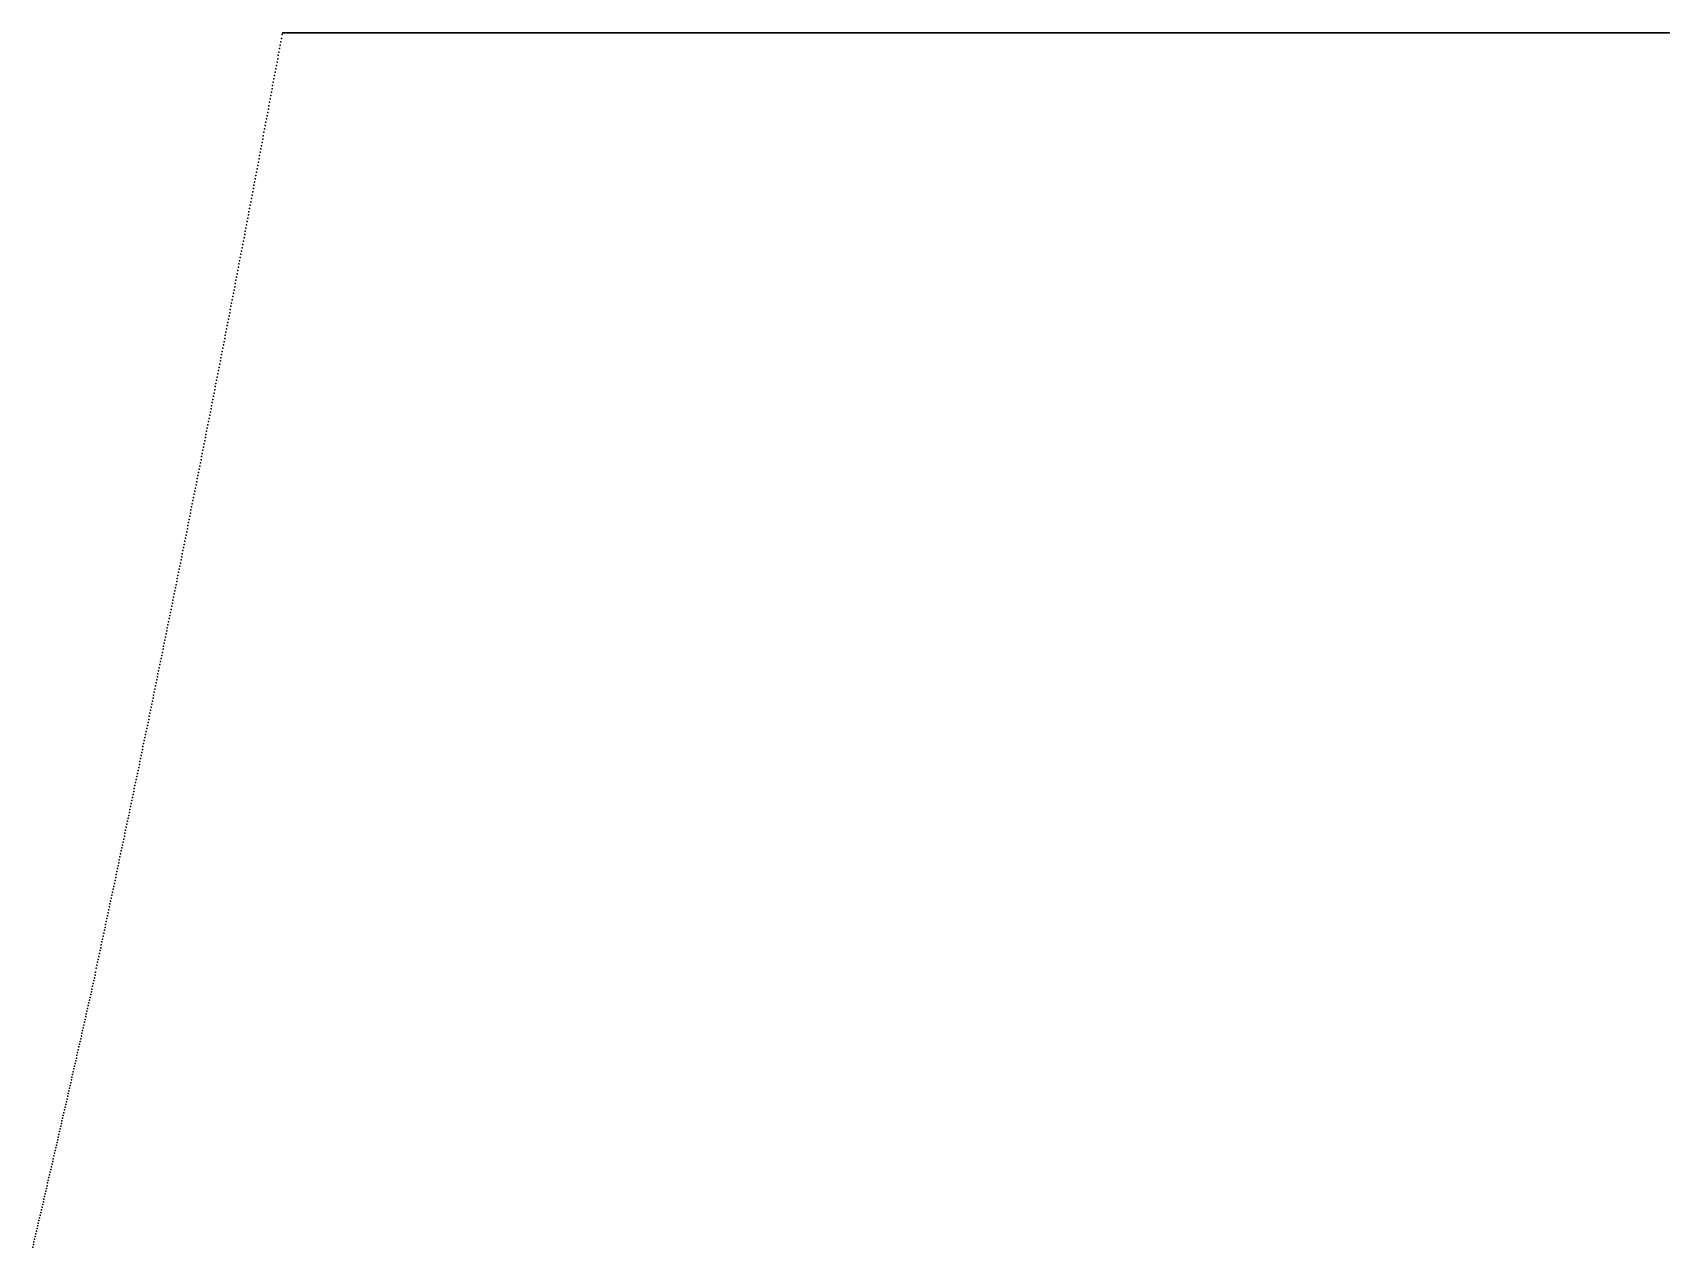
# Model space of a CAD drawing. Header units: metres. Extents: x 0 to 360, y 46 to 216.
# Drawn here: x 119.72 to 134.99, y 87.16 to 98.5 of the extents above; entities that cross this region are included whole.
import ezdxf

# ---------------------------------------------------------------- set-up
doc = ezdxf.new("R2010")
doc.units = ezdxf.units.M

msp = doc.modelspace()

# ---------------------------------------------------------------- linework, layer by layer
for p in [(122.029, 98.38), (122.035, 98.411), (122.041, 98.443), (122.047, 98.48), (122.053, 98.497), (122.058, 98.497), (122.064, 98.497), (122.07, 98.497), (122.076, 98.497), (122.082, 98.497), (122.087, 98.497), (122.093, 98.497), (122.099, 98.497), (122.105, 98.497), (122.111, 98.497), (122.117, 98.497), (122.122, 98.497), (122.128, 98.497), (122.134, 98.497), (122.14, 98.497), (122.146, 98.497), (122.151, 98.497), (122.157, 98.497), (122.163, 98.497), (122.169, 98.497), (122.175, 98.497), (122.181, 98.497), (122.186, 98.497), (122.192, 98.497), (122.198, 98.497), (122.204, 98.497), (122.21, 98.497), (122.215, 98.497), (122.221, 98.497), (122.227, 98.497), (122.233, 98.497), (122.239, 98.497), (122.245, 98.497), (122.25, 98.497), (122.256, 98.497), (122.262, 98.497), (122.268, 98.497), (122.274, 98.497), (122.279, 98.497), (122.285, 98.497), (122.291, 98.497), (122.297, 98.497), (122.303, 98.497), (122.308, 98.497), (122.314, 98.497), (122.32, 98.497), (122.326, 98.497), (122.332, 98.497), (122.338, 98.497), (122.343, 98.497), (122.349, 98.497), (122.355, 98.497), (122.361, 98.497), (122.367, 98.497), (122.372, 98.497), (122.378, 98.497), (122.384, 98.497), (122.39, 98.497), (122.396, 98.497), (122.402, 98.497), (122.407, 98.497), (122.413, 98.497), (122.419, 98.497), (122.425, 98.497), (122.431, 98.497), (122.436, 98.497), (122.442, 98.497), (122.448, 98.497), (122.454, 98.497), (122.46, 98.497), (122.466, 98.497), (122.471, 98.497), (122.477, 98.497), (122.483, 98.497), (122.489, 98.497), (122.495, 98.497), (122.5, 98.497), (122.506, 98.497), (122.512, 98.497), (122.518, 98.497), (122.524, 98.497), (122.53, 98.497), (122.535, 98.497), (122.541, 98.497), (122.547, 98.497), (122.553, 98.497), (122.559, 98.497), (122.564, 98.497), (122.57, 98.497), (122.576, 98.497), (122.582, 98.497), (122.588, 98.497), (122.594, 98.497), (122.599, 98.497), (122.605, 98.497), (122.611, 98.497), (122.617, 98.497), (122.623, 98.497), (122.628, 98.497), (122.634, 98.497), (122.64, 98.497), (122.646, 98.497), (122.652, 98.497), (122.658, 98.497), (122.663, 98.497), (122.669, 98.497), (122.675, 98.497), (122.681, 98.497), (122.687, 98.497), (122.692, 98.497), (122.698, 98.497), (122.704, 98.497), (122.71, 98.497), (122.716, 98.497), (122.721, 98.497), (122.727, 98.497), (122.733, 98.497), (122.739, 98.497), (122.745, 98.497), (122.751, 98.497), (122.756, 98.497), (122.762, 98.497), (122.768, 98.497), (122.774, 98.497), (122.78, 98.497), (122.785, 98.497), (122.791, 98.497), (122.797, 98.497), (122.803, 98.497), (122.809, 98.497), (122.815, 98.497), (122.82, 98.497), (122.826, 98.497), (122.832, 98.497), (122.838, 98.497), (122.844, 98.497), (122.849, 98.497), (122.855, 98.497), (122.861, 98.497), (122.867, 98.497), (122.873, 98.497), (122.879, 98.497), (122.884, 98.497), (122.89, 98.497), (122.896, 98.497), (122.902, 98.497), (122.908, 98.497), (122.913, 98.497), (122.919, 98.497), (122.925, 98.497), (122.931, 98.497), (122.937, 98.497), (122.943, 98.497), (122.948, 98.497), (122.954, 98.497), (122.96, 98.497), (122.966, 98.497), (122.972, 98.497), (122.977, 98.497), (122.983, 98.497), (122.989, 98.497), (122.995, 98.497), (123.001, 98.497), (123.007, 98.497), (123.012, 98.497), (123.018, 98.497), (123.024, 98.497), (123.03, 98.497), (123.036, 98.497), (123.041, 98.497), (123.047, 98.497), (123.053, 98.497), (123.059, 98.497), (123.065, 98.497), (123.07, 98.497), (123.076, 98.497), (123.082, 98.497), (123.088, 98.497), (123.094, 98.497), (123.1, 98.497), (123.105, 98.497), (123.111, 98.497), (123.117, 98.497), (123.123, 98.497), (123.129, 98.497), (123.134, 98.497), (123.14, 98.497), (123.146, 98.497), (123.152, 98.497), (123.158, 98.497), (123.164, 98.497), (123.169, 98.497), (123.175, 98.497), (123.181, 98.497), (123.187, 98.497), (123.193, 98.497), (123.198, 98.497), (123.204, 98.497), (123.21, 98.497), (123.216, 98.497), (123.222, 98.497), (123.228, 98.497), (123.233, 98.497), (123.239, 98.497), (123.245, 98.497), (123.251, 98.497), (123.257, 98.497), (123.262, 98.497), (123.268, 98.497), (123.274, 98.497), (123.28, 98.497), (123.286, 98.497), (123.292, 98.497), (123.297, 98.497), (123.303, 98.497), (123.309, 98.497), (123.315, 98.497), (123.321, 98.497), (123.326, 98.497), (123.332, 98.497), (123.338, 98.497), (123.344, 98.497), (123.35, 98.497), (123.356, 98.497), (123.361, 98.497), (123.367, 98.497), (123.373, 98.497), (123.379, 98.497), (123.385, 98.497), (123.39, 98.497), (123.396, 98.497), (123.402, 98.497), (123.408, 98.497), (123.414, 98.497), (123.419, 98.497), (123.425, 98.497), (123.431, 98.497), (123.437, 98.497), (123.443, 98.497), (123.449, 98.497), (123.454, 98.497), (123.46, 98.497), (123.466, 98.497), (123.472, 98.497), (123.478, 98.497), (123.483, 98.497), (123.489, 98.497), (123.495, 98.497), (123.501, 98.497), (123.507, 98.497), (123.513, 98.497), (123.518, 98.497), (123.524, 98.497), (123.53, 98.497), (123.536, 98.497), (123.542, 98.497), (123.547, 98.497), (123.553, 98.497), (123.559, 98.497), (123.565, 98.497), (123.571, 98.497), (123.577, 98.497), (123.582, 98.497), (123.588, 98.497), (123.594, 98.497), (123.6, 98.497), (123.606, 98.497), (123.611, 98.497), (123.617, 98.497), (123.623, 98.497), (123.629, 98.497), (123.635, 98.497), (123.641, 98.497), (123.646, 98.497), (123.652, 98.497), (123.658, 98.497), (123.664, 98.497), (123.67, 98.497), (123.675, 98.497), (123.681, 98.497), (123.687, 98.497), (123.693, 98.497), (123.699, 98.497), (123.705, 98.497), (123.71, 98.497), (123.716, 98.497), (123.722, 98.497), (123.728, 98.497), (123.734, 98.497), (123.739, 98.497), (123.745, 98.497), (123.751, 98.497), (123.757, 98.497), (123.763, 98.497), (123.769, 98.497), (123.774, 98.497), (123.78, 98.497), (123.786, 98.497), (123.792, 98.497), (123.798, 98.497), (123.803, 98.497), (123.809, 98.497), (123.815, 98.497), (123.821, 98.497), (123.827, 98.497), (123.832, 98.497), (123.838, 98.497), (123.844, 98.497), (123.85, 98.497), (123.856, 98.497), (123.862, 98.497), (123.867, 98.497), (123.873, 98.497), (123.879, 98.497), (123.885, 98.497), (123.891, 98.497), (123.896, 98.497), (123.902, 98.497), (123.908, 98.497), (123.914, 98.497), (123.92, 98.497), (123.926, 98.497), (123.931, 98.497), (123.937, 98.497), (123.943, 98.497), (123.949, 98.497), (123.955, 98.497), (123.96, 98.497), (123.966, 98.497), (123.972, 98.497), (123.978, 98.497), (123.984, 98.497), (123.99, 98.497), (123.995, 98.497), (124.001, 98.497), (124.007, 98.497), (124.013, 98.497), (124.019, 98.497), (124.024, 98.497), (124.03, 98.497), (124.036, 98.497), (124.042, 98.497), (124.048, 98.497), (124.054, 98.497), (124.059, 98.497), (124.065, 98.497), (124.071, 98.497), (124.077, 98.497), (124.083, 98.497), (124.088, 98.497), (124.094, 98.497), (124.1, 98.497), (124.106, 98.497), (124.112, 98.497), (124.118, 98.497), (124.123, 98.497), (124.129, 98.497), (124.135, 98.497), (124.141, 98.497), (124.147, 98.497), (124.152, 98.497), (124.158, 98.497), (124.164, 98.497), (124.17, 98.497), (124.176, 98.497), (124.181, 98.497), (124.187, 98.497), (124.193, 98.497), (124.199, 98.497), (124.205, 98.497), (124.211, 98.497), (124.216, 98.497), (124.222, 98.497), (124.228, 98.497), (124.234, 98.497), (124.24, 98.497), (124.245, 98.497), (124.251, 98.497), (124.257, 98.497), (124.263, 98.497), (124.269, 98.497), (124.275, 98.497), (124.28, 98.497), (124.286, 98.497), (124.292, 98.497), (124.298, 98.497), (124.304, 98.497), (124.309, 98.497), (124.315, 98.497), (124.321, 98.497), (124.327, 98.497), (124.333, 98.497), (124.339, 98.497), (124.344, 98.497), (124.35, 98.497), (124.356, 98.497), (124.362, 98.497), (124.368, 98.497), (124.373, 98.497), (124.379, 98.497), (124.385, 98.497), (124.391, 98.497), (124.397, 98.497), (124.403, 98.497), (124.408, 98.497), (124.414, 98.497), (124.42, 98.497), (124.426, 98.497), (124.432, 98.497), (124.437, 98.497), (124.443, 98.497), (124.449, 98.497), (124.455, 98.497), (124.461, 98.497), (124.467, 98.497), (124.472, 98.497), (124.478, 98.497), (124.484, 98.497), (124.49, 98.497), (124.496, 98.497), (124.501, 98.497), (124.507, 98.497), (124.513, 98.497), (124.519, 98.497), (124.525, 98.497), (124.531, 98.497), (124.536, 98.497), (124.542, 98.497), (124.548, 98.497), (124.554, 98.497), (124.56, 98.497), (124.565, 98.497), (124.571, 98.497), (124.577, 98.497), (124.583, 98.497), (124.589, 98.497), (124.594, 98.497), (124.6, 98.497), (124.606, 98.497), (124.612, 98.497), (124.618, 98.497), (124.624, 98.497), (124.629, 98.497), (124.635, 98.497), (124.641, 98.497), (124.647, 98.497), (124.653, 98.497), (124.658, 98.497), (124.664, 98.497), (124.67, 98.497), (124.676, 98.497), (124.682, 98.497), (124.688, 98.497), (124.693, 98.497), (124.699, 98.497), (124.705, 98.497), (124.711, 98.497), (124.717, 98.497), (124.722, 98.497), (124.728, 98.497), (124.734, 98.497), (124.74, 98.497), (124.746, 98.497), (124.752, 98.497), (124.757, 98.497), (124.763, 98.497), (124.769, 98.497), (124.775, 98.497), (124.781, 98.497), (124.786, 98.497), (124.792, 98.497), (124.798, 98.497), (124.804, 98.497), (124.81, 98.497), (124.816, 98.497), (124.821, 98.497), (124.827, 98.497), (124.833, 98.497), (124.839, 98.497), (124.845, 98.497), (124.85, 98.497), (124.856, 98.497), (124.862, 98.497), (124.868, 98.497), (124.874, 98.497), (124.88, 98.497), (124.885, 98.497), (124.891, 98.497), (124.897, 98.497), (124.903, 98.497), (124.909, 98.497), (124.914, 98.497), (124.92, 98.497), (124.926, 98.497), (124.932, 98.497), (124.938, 98.497), (124.943, 98.497), (124.949, 98.497), (124.955, 98.497), (124.961, 98.497), (124.967, 98.497), (124.973, 98.497), (124.978, 98.497), (124.984, 98.497), (124.99, 98.497), (124.996, 98.497), (125.002, 98.497), (125.007, 98.497), (125.013, 98.497), (125.019, 98.497), (125.025, 98.497), (125.031, 98.497), (125.037, 98.497), (125.042, 98.497), (125.048, 98.497), (125.054, 98.497), (125.06, 98.497), (125.066, 98.497), (125.071, 98.497), (125.077, 98.497), (125.083, 98.497), (125.089, 98.497), (125.095, 98.497), (125.101, 98.497), (125.106, 98.497), (125.112, 98.497), (125.118, 98.497), (125.124, 98.497), (125.13, 98.497), (125.135, 98.497), (125.141, 98.497), (125.147, 98.497), (125.153, 98.497), (125.159, 98.497), (125.165, 98.497), (125.17, 98.497), (125.176, 98.497), (125.182, 98.497), (125.188, 98.497), (125.194, 98.497), (125.199, 98.497), (125.205, 98.497), (125.211, 98.497), (125.217, 98.497), (125.223, 98.497), (125.229, 98.497), (125.234, 98.497), (125.24, 98.497), (125.246, 98.497), (125.252, 98.497), (125.258, 98.497), (125.263, 98.497), (125.269, 98.497), (125.275, 98.497), (125.281, 98.497), (125.287, 98.497), (125.293, 98.497), (125.298, 98.497), (125.304, 98.497), (125.31, 98.497), (125.316, 98.497), (125.322, 98.497), (125.327, 98.497), (125.333, 98.497), (125.339, 98.497), (125.345, 98.497), (125.351, 98.497), (125.356, 98.497), (125.362, 98.497), (125.368, 98.497), (125.374, 98.497), (125.38, 98.497), (125.386, 98.497), (125.391, 98.497), (125.397, 98.497), (125.403, 98.497), (125.409, 98.497), (125.415, 98.497), (125.42, 98.497), (125.426, 98.497), (125.432, 98.497), (125.438, 98.497), (125.444, 98.497), (125.45, 98.497), (125.455, 98.497), (125.461, 98.497), (125.467, 98.497), (125.473, 98.497), (125.479, 98.497), (125.484, 98.497), (125.49, 98.497), (125.496, 98.497), (125.502, 98.497), (125.508, 98.497), (125.514, 98.497), (125.519, 98.497), (125.525, 98.497), (125.531, 98.497), (125.537, 98.497), (125.543, 98.497), (125.548, 98.497), (125.554, 98.497), (125.56, 98.497), (125.566, 98.497), (125.572, 98.497), (125.578, 98.497), (125.583, 98.497), (125.589, 98.497), (125.595, 98.497), (125.601, 98.497), (125.607, 98.497), (125.612, 98.497), (125.618, 98.497), (125.624, 98.497), (125.63, 98.497), (125.636, 98.497), (125.642, 98.497), (125.647, 98.497), (125.653, 98.497), (125.659, 98.497), (125.665, 98.497), (125.671, 98.497), (125.676, 98.497), (125.682, 98.497), (125.688, 98.497), (125.694, 98.497), (125.7, 98.497), (125.705, 98.497), (125.711, 98.497), (125.717, 98.497), (125.723, 98.497), (125.729, 98.497), (125.735, 98.497), (125.74, 98.497), (125.746, 98.497), (125.752, 98.497), (125.758, 98.497), (125.764, 98.497), (125.769, 98.497), (125.775, 98.497), (125.781, 98.497), (125.787, 98.497), (125.793, 98.497), (125.799, 98.497), (125.804, 98.497), (125.81, 98.497), (125.816, 98.497), (125.822, 98.497), (125.828, 98.497), (125.833, 98.497), (125.839, 98.497), (125.845, 98.497), (125.851, 98.497), (125.857, 98.497), (125.863, 98.497), (125.868, 98.497), (125.874, 98.497), (125.88, 98.497), (125.886, 98.497), (125.892, 98.497), (125.897, 98.497), (125.903, 98.497), (125.909, 98.497), (125.915, 98.497), (125.921, 98.497), (125.927, 98.497), (125.932, 98.497), (125.938, 98.497), (125.944, 98.497), (125.95, 98.497), (125.956, 98.497), (125.961, 98.497), (125.967, 98.497), (125.973, 98.497), (125.979, 98.497), (125.985, 98.497), (125.991, 98.497), (125.996, 98.497), (126.002, 98.497), (126.008, 98.497), (126.014, 98.497), (126.02, 98.497), (126.025, 98.497), (126.031, 98.497), (126.037, 98.497), (126.043, 98.497), (126.049, 98.497), (126.054, 98.497), (126.06, 98.497), (126.066, 98.497), (126.072, 98.497), (126.078, 98.497), (126.084, 98.497), (126.089, 98.497), (126.095, 98.497), (126.101, 98.497), (126.107, 98.497), (126.113, 98.497), (126.118, 98.497), (126.124, 98.497), (126.13, 98.497), (126.136, 98.497), (126.142, 98.497), (126.148, 98.497), (126.153, 98.497), (126.159, 98.497), (126.165, 98.497), (126.171, 98.497), (126.177, 98.497), (126.182, 98.497), (126.188, 98.497), (126.194, 98.497), (126.2, 98.497), (126.206, 98.497), (126.212, 98.497), (126.217, 98.497), (126.223, 98.497), (126.229, 98.497), (126.235, 98.497), (126.241, 98.497), (126.246, 98.497), (126.252, 98.497), (126.258, 98.497), (126.264, 98.497), (126.27, 98.497), (126.276, 98.497), (126.281, 98.497), (126.287, 98.497), (126.293, 98.497), (126.299, 98.497), (126.305, 98.497), (126.31, 98.497), (126.316, 98.497), (126.322, 98.497), (126.328, 98.497), (126.334, 98.497), (126.34, 98.497), (126.345, 98.497), (126.351, 98.497), (126.357, 98.497), (126.363, 98.497), (126.369, 98.497), (126.374, 98.497), (126.38, 98.497), (126.386, 98.497), (126.392, 98.497), (126.398, 98.497), (126.404, 98.497), (126.409, 98.497), (126.415, 98.497), (126.421, 98.497), (126.427, 98.497), (126.433, 98.497), (126.438, 98.497), (126.444, 98.497), (126.45, 98.497), (126.456, 98.497), (126.462, 98.497), (126.467, 98.497), (126.473, 98.497), (126.479, 98.497), (126.485, 98.497), (126.491, 98.497), (126.497, 98.497), (126.502, 98.497), (126.508, 98.497), (126.514, 98.497), (126.52, 98.497), (126.526, 98.497), (126.531, 98.497), (126.537, 98.497), (126.543, 98.497), (126.549, 98.497), (126.555, 98.497), (126.561, 98.497), (126.566, 98.497), (126.572, 98.497), (126.578, 98.497), (126.584, 98.497), (126.59, 98.497), (126.595, 98.497), (126.601, 98.497), (126.607, 98.497), (126.613, 98.497), (126.619, 98.497), (126.625, 98.497), (126.63, 98.497), (126.636, 98.497), (126.642, 98.497), (126.648, 98.497), (126.654, 98.497), (126.659, 98.497), (126.665, 98.497), (126.671, 98.497), (126.677, 98.497), (126.683, 98.497), (126.689, 98.497), (126.694, 98.497), (126.7, 98.497), (126.706, 98.497), (126.712, 98.497), (126.718, 98.497), (126.723, 98.497), (126.729, 98.497), (126.735, 98.497), (126.741, 98.497), (126.747, 98.497), (126.753, 98.497), (126.758, 98.497), (126.764, 98.497), (126.77, 98.497), (126.776, 98.497), (126.782, 98.497), (126.787, 98.497), (126.793, 98.497), (126.799, 98.497), (126.805, 98.497), (126.811, 98.497), (126.816, 98.497), (126.822, 98.497), (126.828, 98.497), (126.834, 98.497), (126.84, 98.497), (126.846, 98.497), (126.851, 98.497), (126.857, 98.497), (126.863, 98.497), (126.869, 98.497), (126.875, 98.497), (126.88, 98.497), (126.886, 98.497), (126.892, 98.497), (126.898, 98.497), (126.904, 98.497), (126.91, 98.497), (126.915, 98.497), (126.921, 98.497), (126.927, 98.497), (126.933, 98.497), (126.939, 98.497), (126.944, 98.497), (126.95, 98.497), (126.956, 98.497), (126.962, 98.497), (126.968, 98.497), (126.974, 98.497), (126.979, 98.497), (126.985, 98.497), (126.991, 98.497), (126.997, 98.497), (127.003, 98.497), (127.008, 98.497), (127.014, 98.497), (127.02, 98.497), (127.026, 98.497), (127.032, 98.497), (127.038, 98.497), (127.043, 98.497), (127.049, 98.497), (127.055, 98.497), (127.061, 98.497), (127.067, 98.497), (127.072, 98.497), (127.078, 98.497), (127.084, 98.497), (127.09, 98.497), (127.096, 98.497), (127.102, 98.497), (127.107, 98.497), (127.113, 98.497), (127.119, 98.497), (127.125, 98.497), (127.131, 98.497), (127.136, 98.497), (127.142, 98.497), (127.148, 98.497), (127.154, 98.497), (127.16, 98.497), (127.166, 98.497), (127.171, 98.497), (127.177, 98.497), (127.183, 98.497), (127.189, 98.497), (127.195, 98.497), (127.2, 98.497), (127.206, 98.497), (127.212, 98.497), (127.218, 98.497), (127.224, 98.497), (127.229, 98.497), (127.235, 98.497), (127.241, 98.497), (127.247, 98.497), (127.253, 98.497), (127.259, 98.497), (127.264, 98.497), (127.27, 98.497), (127.276, 98.497), (127.282, 98.497), (127.288, 98.497), (127.293, 98.497), (127.299, 98.497), (127.305, 98.497), (127.311, 98.497), (127.317, 98.497), (127.323, 98.497), (127.328, 98.497), (127.334, 98.497), (127.34, 98.497), (127.346, 98.497), (127.352, 98.497), (127.357, 98.497), (127.363, 98.497), (127.369, 98.497), (127.375, 98.497), (127.381, 98.497), (127.387, 98.497), (127.392, 98.497), (127.398, 98.497), (127.404, 98.497), (127.41, 98.497), (127.416, 98.497), (127.421, 98.497), (127.427, 98.497), (127.433, 98.497), (127.439, 98.497), (127.445, 98.497), (127.451, 98.497), (127.456, 98.497), (127.462, 98.497), (127.468, 98.497), (127.474, 98.497), (127.48, 98.497), (127.485, 98.497), (127.491, 98.497), (127.497, 98.497), (127.503, 98.497), (127.509, 98.497), (127.515, 98.497), (127.52, 98.497), (127.526, 98.497), (127.532, 98.497), (127.538, 98.497), (127.544, 98.497), (127.549, 98.497), (127.555, 98.497), (127.561, 98.497), (127.567, 98.497), (127.573, 98.497), (127.578, 98.497), (127.584, 98.497), (127.59, 98.497), (127.596, 98.497), (127.602, 98.497), (127.608, 98.497), (127.613, 98.497), (127.619, 98.497), (127.625, 98.497), (127.631, 98.497), (127.637, 98.497), (127.642, 98.497), (127.648, 98.497), (127.654, 98.497), (127.66, 98.497), (127.666, 98.497), (127.672, 98.497), (127.677, 98.497), (127.683, 98.497), (127.689, 98.497), (127.695, 98.497), (127.701, 98.497), (127.706, 98.497), (127.712, 98.497), (127.718, 98.497), (127.724, 98.497), (127.73, 98.497), (127.736, 98.497), (127.741, 98.497), (127.747, 98.497), (127.753, 98.497), (127.759, 98.497), (127.765, 98.497), (127.77, 98.497), (127.776, 98.497), (127.782, 98.497), (127.788, 98.497), (127.794, 98.497), (127.8, 98.497), (127.805, 98.497), (127.811, 98.497), (127.817, 98.497), (127.823, 98.497), (127.829, 98.497), (127.834, 98.497), (127.84, 98.497), (127.846, 98.497), (127.852, 98.497), (127.858, 98.497), (127.864, 98.497), (127.869, 98.497), (127.875, 98.497), (127.881, 98.497), (127.887, 98.497), (127.893, 98.497), (127.898, 98.497), (127.904, 98.497), (127.91, 98.497), (127.916, 98.497), (127.922, 98.497), (127.927, 98.497), (127.933, 98.497), (127.939, 98.497), (127.945, 98.497), (127.951, 98.497), (127.957, 98.497), (127.962, 98.497), (127.968, 98.497), (127.974, 98.497), (127.98, 98.497), (127.986, 98.497), (127.991, 98.497), (127.997, 98.497), (128.003, 98.497), (128.009, 98.497), (128.015, 98.497), (128.021, 98.497), (128.026, 98.497), (128.032, 98.497), (128.038, 98.497), (128.044, 98.497), (128.05, 98.497), (128.055, 98.497), (128.061, 98.497), (128.067, 98.497), (128.073, 98.497), (128.079, 98.497), (128.085, 98.497), (128.09, 98.497), (128.096, 98.497), (128.102, 98.497), (128.108, 98.497), (128.114, 98.497), (128.119, 98.497), (128.125, 98.497), (128.131, 98.497), (128.137, 98.497), (128.143, 98.497), (128.149, 98.497), (128.154, 98.497), (128.16, 98.497), (128.166, 98.497), (128.172, 98.497), (128.178, 98.497), (128.183, 98.497), (128.189, 98.497), (128.195, 98.497), (128.201, 98.497), (128.207, 98.497), (128.213, 98.497), (128.218, 98.497), (128.224, 98.497), (128.23, 98.497), (128.236, 98.497), (128.242, 98.497), (128.247, 98.497), (128.253, 98.497), (128.259, 98.497), (128.265, 98.497), (128.271, 98.497), (128.277, 98.497), (128.282, 98.497), (128.288, 98.497), (128.294, 98.497), (128.3, 98.497), (128.306, 98.497), (128.311, 98.497), (128.317, 98.497), (128.323, 98.497), (128.329, 98.497), (128.335, 98.497), (128.34, 98.497), (128.346, 98.497), (128.352, 98.497), (128.358, 98.497), (128.364, 98.497), (128.37, 98.497), (128.375, 98.497), (128.381, 98.497), (128.387, 98.497), (128.393, 98.497), (128.399, 98.497), (128.404, 98.497), (128.41, 98.497), (128.416, 98.497), (128.422, 98.497), (128.428, 98.497), (128.434, 98.497), (128.439, 98.497), (128.445, 98.497), (128.451, 98.497), (128.457, 98.497), (128.463, 98.497), (128.468, 98.497), (128.474, 98.497), (128.48, 98.497), (128.486, 98.497), (128.492, 98.497), (128.498, 98.497), (128.503, 98.497), (128.509, 98.497), (128.515, 98.497), (128.521, 98.497), (128.527, 98.497), (128.532, 98.497), (128.538, 98.497), (128.544, 98.497), (128.55, 98.497), (128.556, 98.497), (128.562, 98.497), (128.567, 98.497), (128.573, 98.497), (128.579, 98.497), (128.585, 98.497), (128.591, 98.497), (128.596, 98.497), (128.602, 98.497), (128.608, 98.497), (128.614, 98.497), (128.62, 98.497), (128.626, 98.497), (128.631, 98.497), (128.637, 98.497), (128.643, 98.497), (128.649, 98.497), (128.655, 98.497), (128.66, 98.497), (128.666, 98.497), (128.672, 98.497), (128.678, 98.497), (128.684, 98.497), (128.689, 98.497), (128.695, 98.497), (128.701, 98.497), (128.707, 98.497), (128.713, 98.497), (128.719, 98.497), (128.724, 98.497), (128.73, 98.497), (128.736, 98.497), (128.742, 98.497), (128.748, 98.497), (128.753, 98.497), (128.759, 98.497), (128.765, 98.497), (128.771, 98.497), (128.777, 98.497), (128.783, 98.497), (128.788, 98.497), (128.794, 98.497), (128.8, 98.497), (128.806, 98.497), (128.812, 98.497), (128.817, 98.497), (128.823, 98.497), (128.829, 98.497), (128.835, 98.497), (128.841, 98.497), (128.847, 98.497), (128.852, 98.497), (128.858, 98.497), (128.864, 98.497), (128.87, 98.497), (128.876, 98.497), (128.881, 98.497), (128.887, 98.497), (128.893, 98.497), (128.899, 98.497), (128.905, 98.497), (128.911, 98.497), (128.916, 98.497), (128.922, 98.497), (128.928, 98.497), (128.934, 98.497), (128.94, 98.497), (128.945, 98.497), (128.951, 98.497), (128.957, 98.497), (128.963, 98.497), (128.969, 98.497), (128.975, 98.497), (128.98, 98.497), (128.986, 98.497), (128.992, 98.497), (128.998, 98.497), (129.004, 98.497), (129.009, 98.497), (129.015, 98.497), (129.021, 98.497), (129.027, 98.497), (129.033, 98.497), (129.039, 98.497), (129.044, 98.497), (129.05, 98.497), (129.056, 98.497), (129.062, 98.497), (129.068, 98.497), (129.073, 98.497), (129.079, 98.497), (129.085, 98.497), (129.091, 98.497), (129.097, 98.497), (129.102, 98.497), (129.108, 98.497), (129.114, 98.497), (129.12, 98.497), (129.126, 98.497), (129.132, 98.497), (129.137, 98.497), (129.143, 98.497), (129.149, 98.497), (129.155, 98.497), (129.161, 98.497), (129.166, 98.497), (129.172, 98.497), (129.178, 98.497), (129.184, 98.497), (129.19, 98.497), (129.196, 98.497), (129.201, 98.497), (129.207, 98.497), (129.213, 98.497), (129.219, 98.497), (129.225, 98.497), (129.23, 98.497), (129.236, 98.497), (129.242, 98.497), (129.248, 98.497), (129.254, 98.497), (129.26, 98.497), (129.265, 98.497), (129.271, 98.497), (129.277, 98.497), (129.283, 98.497), (129.289, 98.497), (129.294, 98.497), (129.3, 98.497), (129.306, 98.497), (129.312, 98.497), (129.318, 98.497), (129.324, 98.497), (129.329, 98.497), (129.335, 98.497), (129.341, 98.497), (129.347, 98.497), (129.353, 98.497), (129.358, 98.497), (129.364, 98.497), (129.37, 98.497), (129.376, 98.497), (129.382, 98.497), (129.388, 98.497), (129.393, 98.497), (129.399, 98.497), (129.405, 98.497), (129.411, 98.497), (129.417, 98.497), (129.422, 98.497), (129.428, 98.497), (129.434, 98.497), (129.44, 98.497), (129.446, 98.497), (129.451, 98.497), (129.457, 98.497), (129.463, 98.497), (129.469, 98.497), (129.475, 98.497), (129.481, 98.497), (129.486, 98.497), (129.492, 98.497), (129.498, 98.497), (129.504, 98.497), (129.51, 98.497), (129.515, 98.497), (129.521, 98.497), (129.527, 98.497), (129.533, 98.497), (129.539, 98.497), (129.545, 98.497), (129.55, 98.497), (129.556, 98.497), (129.562, 98.497), (129.568, 98.497), (129.574, 98.497), (129.579, 98.497), (129.585, 98.497), (129.591, 98.497), (129.597, 98.497), (129.603, 98.497), (129.609, 98.497), (129.614, 98.497), (129.62, 98.497), (129.626, 98.497), (129.632, 98.497), (129.638, 98.497), (129.643, 98.497), (129.649, 98.497), (129.655, 98.497), (129.661, 98.497), (129.667, 98.497), (129.673, 98.497), (129.678, 98.497), (129.684, 98.497), (129.69, 98.497), (129.696, 98.497), (129.702, 98.497), (129.707, 98.497), (129.713, 98.497), (129.719, 98.497), (129.725, 98.497), (129.731, 98.497), (129.737, 98.497), (129.742, 98.497), (129.748, 98.497), (129.754, 98.497), (129.76, 98.497), (129.766, 98.497), (129.771, 98.497), (129.777, 98.497), (129.783, 98.497), (129.789, 98.497), (129.795, 98.497), (129.8, 98.497), (129.806, 98.497), (129.812, 98.497), (129.818, 98.497), (129.824, 98.497), (129.83, 98.497), (129.835, 98.497), (129.841, 98.497), (129.847, 98.497), (129.853, 98.497), (129.859, 98.497), (129.864, 98.497), (129.87, 98.497), (129.876, 98.497), (129.882, 98.497), (129.888, 98.497), (129.894, 98.497), (129.899, 98.497), (129.905, 98.497), (129.911, 98.497), (129.917, 98.497), (129.923, 98.497), (129.928, 98.497), (129.934, 98.497), (129.94, 98.497), (129.946, 98.497), (129.952, 98.497), (129.958, 98.497), (129.963, 98.497), (129.969, 98.497), (129.975, 98.497), (129.981, 98.497), (129.987, 98.497), (129.992, 98.497), (129.998, 98.497), (130.004, 98.497), (130.01, 98.497), (130.016, 98.497), (130.022, 98.497), (130.027, 98.497), (130.033, 98.497), (130.039, 98.497), (130.045, 98.497), (130.051, 98.497), (130.056, 98.497), (130.062, 98.497), (130.068, 98.497), (130.074, 98.497), (130.08, 98.497), (130.086, 98.497), (130.091, 98.497), (130.097, 98.497), (130.103, 98.497), (130.109, 98.497), (130.115, 98.497), (130.12, 98.497), (130.126, 98.497), (130.132, 98.497), (130.138, 98.497), (130.144, 98.497), (130.15, 98.497), (130.155, 98.497), (130.161, 98.497), (130.167, 98.497), (130.173, 98.497), (130.179, 98.497), (130.184, 98.497), (130.19, 98.497), (130.196, 98.497), (130.202, 98.497), (130.208, 98.497), (130.213, 98.497), (130.219, 98.497), (130.225, 98.497), (130.231, 98.497), (130.237, 98.497), (130.243, 98.497), (130.248, 98.497), (130.254, 98.497), (130.26, 98.497), (130.266, 98.497), (130.272, 98.497), (130.277, 98.497), (130.283, 98.497), (130.289, 98.497), (130.295, 98.497), (130.301, 98.497), (130.307, 98.497), (130.312, 98.497), (130.318, 98.497), (130.324, 98.497), (130.33, 98.497), (130.336, 98.497), (130.341, 98.497), (130.347, 98.497), (130.353, 98.497), (130.359, 98.497), (130.365, 98.497), (130.371, 98.497), (130.376, 98.497), (130.382, 98.497), (130.388, 98.497), (130.394, 98.497), (130.4, 98.497), (130.405, 98.497), (130.411, 98.497), (130.417, 98.497), (130.423, 98.497), (130.429, 98.497), (130.435, 98.497), (130.44, 98.497), (130.446, 98.497), (130.452, 98.497), (130.458, 98.497), (130.464, 98.497), (130.469, 98.497), (130.475, 98.497), (130.481, 98.497), (130.487, 98.497), (130.493, 98.497), (130.499, 98.497), (130.504, 98.497), (130.51, 98.497), (130.516, 98.497), (130.522, 98.497), (130.528, 98.497), (130.533, 98.497), (130.539, 98.497), (130.545, 98.497), (130.551, 98.497), (130.557, 98.497), (130.562, 98.497), (130.568, 98.497), (130.574, 98.497), (130.58, 98.497), (130.586, 98.497), (130.592, 98.497), (130.597, 98.497), (130.603, 98.497), (130.609, 98.497), (130.615, 98.497), (130.621, 98.497), (130.626, 98.497), (130.632, 98.497), (130.638, 98.497), (130.644, 98.497), (130.65, 98.497), (130.656, 98.497), (130.661, 98.497), (130.667, 98.497), (130.673, 98.497), (130.679, 98.497), (130.685, 98.497), (130.69, 98.497), (130.696, 98.497), (130.702, 98.497), (130.708, 98.497), (130.714, 98.497), (130.72, 98.497), (130.725, 98.497), (130.731, 98.497), (130.737, 98.497), (130.743, 98.497), (130.749, 98.497), (130.754, 98.497), (130.76, 98.497), (130.766, 98.497), (130.772, 98.497), (130.778, 98.497), (130.784, 98.497), (130.789, 98.497), (130.795, 98.497), (130.801, 98.497), (130.807, 98.497), (130.813, 98.497), (130.818, 98.497), (130.824, 98.497), (130.83, 98.497), (130.836, 98.497), (130.842, 98.497), (130.848, 98.497), (130.853, 98.497), (130.859, 98.497), (130.865, 98.497), (130.871, 98.497), (130.877, 98.497), (130.882, 98.497), (130.888, 98.497), (130.894, 98.497), (130.9, 98.497), (130.906, 98.497), (130.912, 98.497), (130.917, 98.497), (130.923, 98.497), (130.929, 98.497), (130.935, 98.497), (130.941, 98.497), (130.946, 98.497), (130.952, 98.497), (130.958, 98.497), (130.964, 98.497), (130.97, 98.497), (130.975, 98.497), (130.981, 98.497), (130.987, 98.497), (130.993, 98.497), (130.999, 98.497), (131.005, 98.497), (131.01, 98.497), (131.016, 98.497), (131.022, 98.497), (131.028, 98.497), (131.034, 98.497), (131.039, 98.497), (131.045, 98.497), (131.051, 98.497), (131.057, 98.497), (131.063, 98.497), (131.069, 98.497), (131.074, 98.497), (131.08, 98.497), (131.086, 98.497), (131.092, 98.497), (131.098, 98.497), (131.103, 98.497), (131.109, 98.497), (131.115, 98.497), (131.121, 98.497), (131.127, 98.497), (131.133, 98.497), (131.138, 98.497), (131.144, 98.497), (131.15, 98.497), (131.156, 98.497), (131.162, 98.497), (131.167, 98.497), (131.173, 98.497), (131.179, 98.497), (131.185, 98.497), (131.191, 98.497), (131.197, 98.497), (131.202, 98.497), (131.208, 98.497), (131.214, 98.497), (131.22, 98.497), (131.226, 98.497), (131.231, 98.497), (131.237, 98.497), (131.243, 98.497), (131.249, 98.497), (131.255, 98.497), (131.261, 98.497), (131.266, 98.497), (131.272, 98.497), (131.278, 98.497), (131.284, 98.497), (131.29, 98.497), (131.295, 98.497), (131.301, 98.497), (131.307, 98.497), (131.313, 98.497), (131.319, 98.497), (131.324, 98.497), (131.33, 98.497), (131.336, 98.497), (131.342, 98.497), (131.348, 98.497), (131.354, 98.497), (131.359, 98.497), (131.365, 98.497), (131.371, 98.497), (131.377, 98.497), (131.383, 98.497), (131.388, 98.497), (131.394, 98.497), (131.4, 98.497), (131.406, 98.497), (131.412, 98.497), (131.418, 98.497), (131.423, 98.497), (131.429, 98.497), (131.435, 98.497), (131.441, 98.497), (131.447, 98.497), (131.452, 98.497), (131.458, 98.497), (131.464, 98.497), (131.47, 98.497), (131.476, 98.497), (131.482, 98.497), (131.487, 98.497), (131.493, 98.497), (131.499, 98.497), (131.505, 98.497), (131.511, 98.497), (131.516, 98.497), (131.522, 98.497), (131.528, 98.497), (131.534, 98.497), (131.54, 98.497), (131.546, 98.497), (131.551, 98.497), (131.557, 98.497), (131.563, 98.497), (131.569, 98.497), (131.575, 98.497), (131.58, 98.497), (131.586, 98.497), (131.592, 98.497), (131.598, 98.497), (131.604, 98.497), (131.61, 98.497), (131.615, 98.497), (131.621, 98.497), (131.627, 98.497), (131.633, 98.497), (131.639, 98.497), (131.644, 98.497), (131.65, 98.497), (131.656, 98.497), (131.662, 98.497), (131.668, 98.497), (131.673, 98.497), (131.679, 98.497), (131.685, 98.497), (131.691, 98.497), (131.697, 98.497), (131.703, 98.497), (131.708, 98.497), (131.714, 98.497), (131.72, 98.497), (131.726, 98.497), (131.732, 98.497), (131.737, 98.497), (131.743, 98.497), (131.749, 98.497), (131.755, 98.497), (131.761, 98.497), (131.767, 98.497), (131.772, 98.497), (131.778, 98.497), (131.784, 98.497), (131.79, 98.497), (131.796, 98.497), (131.801, 98.497), (131.807, 98.497), (131.813, 98.497), (131.819, 98.497), (131.825, 98.497), (131.831, 98.497), (131.836, 98.497), (131.842, 98.497), (131.848, 98.497), (131.854, 98.497), (131.86, 98.497), (131.865, 98.497), (131.871, 98.497), (131.877, 98.497), (131.883, 98.497), (131.889, 98.497), (131.895, 98.497), (131.9, 98.497), (131.906, 98.497), (131.912, 98.497), (131.918, 98.497), (131.924, 98.497), (131.929, 98.497), (131.935, 98.497), (131.941, 98.497), (131.947, 98.497), (131.953, 98.497), (131.959, 98.497), (131.964, 98.497), (131.97, 98.497), (131.976, 98.497), (131.982, 98.497), (131.988, 98.497), (131.993, 98.497), (131.999, 98.497), (132.005, 98.497), (132.011, 98.497), (132.017, 98.497), (132.023, 98.497), (132.028, 98.497), (132.034, 98.497), (132.04, 98.497), (132.046, 98.497), (132.052, 98.497), (132.057, 98.497), (132.063, 98.497), (132.069, 98.497), (132.075, 98.497), (132.081, 98.497), (132.086, 98.497), (132.092, 98.497), (132.098, 98.497), (132.104, 98.497), (132.11, 98.497), (132.116, 98.497), (132.121, 98.497), (132.127, 98.497), (132.133, 98.497), (132.139, 98.497), (132.145, 98.497), (132.15, 98.497), (132.156, 98.497), (132.162, 98.497), (132.168, 98.497), (132.174, 98.497), (132.18, 98.497), (132.185, 98.497), (132.191, 98.497), (132.197, 98.497), (132.203, 98.497), (132.209, 98.497), (132.214, 98.497), (132.22, 98.497), (132.226, 98.497), (132.232, 98.497), (132.238, 98.497), (132.244, 98.497), (132.249, 98.497), (132.255, 98.497), (132.261, 98.497), (132.267, 98.497), (132.273, 98.497), (132.278, 98.497), (132.284, 98.497), (132.29, 98.497), (132.296, 98.497), (132.302, 98.497), (132.308, 98.497), (132.313, 98.497), (132.319, 98.497), (132.325, 98.497), (132.331, 98.497), (132.337, 98.497), (132.342, 98.497), (132.348, 98.497), (132.354, 98.497), (132.36, 98.497), (132.366, 98.497), (132.372, 98.497), (132.377, 98.497), (132.383, 98.497), (132.389, 98.497), (132.395, 98.497), (132.401, 98.497), (132.406, 98.497), (132.412, 98.497), (132.418, 98.497), (132.424, 98.497), (132.43, 98.497), (132.435, 98.497), (132.441, 98.497), (132.447, 98.497), (132.453, 98.497), (132.459, 98.497), (132.465, 98.497), (132.47, 98.497), (132.476, 98.497), (132.482, 98.497), (132.488, 98.497), (132.494, 98.497), (132.499, 98.497), (132.505, 98.497), (132.511, 98.497), (132.517, 98.497), (132.523, 98.497), (132.529, 98.497), (132.534, 98.497), (132.54, 98.497), (132.546, 98.497), (132.552, 98.497), (132.558, 98.497), (132.563, 98.497), (132.569, 98.497), (132.575, 98.497), (132.581, 98.497), (132.587, 98.497), (132.593, 98.497), (132.598, 98.497), (132.604, 98.497), (132.61, 98.497), (132.616, 98.497), (132.622, 98.497), (132.627, 98.497), (132.633, 98.497), (132.639, 98.497), (132.645, 98.497), (132.651, 98.497), (132.657, 98.497), (132.662, 98.497), (132.668, 98.497), (132.674, 98.497), (132.68, 98.497), (132.686, 98.497), (132.691, 98.497), (132.697, 98.497), (132.703, 98.497), (132.709, 98.497), (132.715, 98.497), (132.721, 98.497), (132.726, 98.497), (132.732, 98.497), (132.738, 98.497), (132.744, 98.497), (132.75, 98.497), (132.755, 98.497), (132.761, 98.497), (132.767, 98.497), (132.773, 98.497), (132.779, 98.497), (132.785, 98.497), (132.79, 98.497), (132.796, 98.497), (132.802, 98.497), (132.808, 98.497), (132.814, 98.497), (132.819, 98.497), (132.825, 98.497), (132.831, 98.497), (132.837, 98.497), (132.843, 98.497), (132.848, 98.497), (132.854, 98.497), (132.86, 98.497), (132.866, 98.497), (132.872, 98.497), (132.878, 98.497), (132.883, 98.497), (132.889, 98.497), (132.895, 98.497), (132.901, 98.497), (132.907, 98.497), (132.912, 98.497), (132.918, 98.497), (132.924, 98.497), (132.93, 98.497), (132.936, 98.497), (132.942, 98.497), (132.947, 98.497), (132.953, 98.497), (132.959, 98.497), (132.965, 98.497), (132.971, 98.497), (132.976, 98.497), (132.982, 98.497), (132.988, 98.497), (132.994, 98.497), (133, 98.497), (133.006, 98.497), (133.011, 98.497), (133.017, 98.497), (133.023, 98.497), (133.029, 98.497), (133.035, 98.497), (133.04, 98.497), (133.046, 98.497), (133.052, 98.497), (133.058, 98.497), (133.064, 98.497), (133.07, 98.497), (133.075, 98.497), (133.081, 98.497), (133.087, 98.497), (133.093, 98.497), (133.099, 98.497), (133.104, 98.497), (133.11, 98.497), (133.116, 98.497), (133.122, 98.497), (133.128, 98.497), (133.134, 98.497), (133.139, 98.497), (133.145, 98.497), (133.151, 98.497), (133.157, 98.497), (133.163, 98.497), (133.168, 98.497), (133.174, 98.497), (133.18, 98.497), (133.186, 98.497), (133.192, 98.497), (133.197, 98.497), (133.203, 98.497), (133.209, 98.497), (133.215, 98.497), (133.221, 98.497), (133.227, 98.497), (133.232, 98.497), (133.238, 98.497), (133.244, 98.497), (133.25, 98.497), (133.256, 98.497), (133.261, 98.497), (133.267, 98.497), (133.273, 98.497), (133.279, 98.497), (133.285, 98.497), (133.291, 98.497), (133.296, 98.497), (133.302, 98.497), (133.308, 98.497), (133.314, 98.497), (133.32, 98.497), (133.325, 98.497), (133.331, 98.497), (133.337, 98.497), (133.343, 98.497), (133.349, 98.497), (133.355, 98.497), (133.36, 98.497), (133.366, 98.497), (133.372, 98.497), (133.378, 98.497), (133.384, 98.497), (133.389, 98.497), (133.395, 98.497), (133.401, 98.497), (133.407, 98.497), (133.413, 98.497), (133.419, 98.497), (133.424, 98.497), (133.43, 98.497), (133.436, 98.497), (133.442, 98.497), (133.448, 98.497), (133.453, 98.497), (133.459, 98.497), (133.465, 98.497), (133.471, 98.497), (133.477, 98.497), (133.483, 98.497), (133.488, 98.497), (133.494, 98.497), (133.5, 98.497), (133.506, 98.497), (133.512, 98.497), (133.517, 98.497), (133.523, 98.497), (133.529, 98.497), (133.535, 98.497), (133.541, 98.497), (133.546, 98.497), (133.552, 98.497), (133.558, 98.497), (133.564, 98.497), (133.57, 98.497), (133.576, 98.497), (133.581, 98.497), (133.587, 98.497), (133.593, 98.497), (133.599, 98.497), (133.605, 98.497), (133.61, 98.497), (133.616, 98.497), (133.622, 98.497), (133.628, 98.497), (133.634, 98.497), (133.64, 98.497), (133.645, 98.497), (133.651, 98.497), (133.657, 98.497), (133.663, 98.497), (133.669, 98.497), (133.674, 98.497), (133.68, 98.497), (133.686, 98.497), (133.692, 98.497), (133.698, 98.497), (133.704, 98.497), (133.709, 98.497), (133.715, 98.497), (133.721, 98.497), (133.727, 98.497), (133.733, 98.497), (133.738, 98.497), (133.744, 98.497), (133.75, 98.497), (133.756, 98.497), (133.762, 98.497), (133.768, 98.497), (133.773, 98.497), (133.779, 98.497), (133.785, 98.497), (133.791, 98.497), (133.797, 98.497), (133.802, 98.497), (133.808, 98.497), (133.814, 98.497), (133.82, 98.497), (133.826, 98.497), (133.832, 98.497), (133.837, 98.497), (133.843, 98.497), (133.849, 98.497), (133.855, 98.497), (133.861, 98.497), (133.866, 98.497), (133.872, 98.497), (133.878, 98.497), (133.884, 98.497), (133.89, 98.497), (133.896, 98.497), (133.901, 98.497), (133.907, 98.497), (133.913, 98.497), (133.919, 98.497), (133.925, 98.497), (133.93, 98.497), (133.936, 98.497), (133.942, 98.497), (133.948, 98.497), (133.954, 98.497), (133.959, 98.497), (133.965, 98.497), (133.971, 98.497), (133.977, 98.497), (133.983, 98.497), (133.989, 98.497), (133.994, 98.497), (134, 98.497), (134.006, 98.497), (134.012, 98.497), (134.018, 98.497), (134.023, 98.497), (134.029, 98.497), (134.035, 98.497), (134.041, 98.497), (134.047, 98.497), (134.053, 98.497), (134.058, 98.497), (134.064, 98.497), (134.07, 98.497), (134.076, 98.497), (134.082, 98.497), (134.087, 98.497), (134.093, 98.497), (134.099, 98.497), (134.105, 98.497), (134.111, 98.497), (134.117, 98.497), (134.122, 98.497), (134.128, 98.497), (134.134, 98.497), (134.14, 98.497), (134.146, 98.497), (134.151, 98.497), (134.157, 98.497), (134.163, 98.497), (134.169, 98.497), (134.175, 98.497), (134.181, 98.497), (134.186, 98.497), (134.192, 98.497), (134.198, 98.497), (134.204, 98.497), (134.21, 98.497), (134.215, 98.497), (134.221, 98.497), (134.227, 98.497), (134.233, 98.497), (134.239, 98.497), (134.245, 98.497), (134.25, 98.497), (134.256, 98.497), (134.262, 98.497), (134.268, 98.497), (134.274, 98.497), (134.279, 98.497), (134.285, 98.497), (134.291, 98.497), (134.297, 98.497), (134.303, 98.497), (134.308, 98.497), (134.314, 98.497), (134.32, 98.497), (134.326, 98.497), (134.332, 98.497), (134.338, 98.497), (134.343, 98.497), (134.349, 98.497), (134.355, 98.497), (134.361, 98.497), (134.367, 98.497), (134.372, 98.497), (134.378, 98.497), (134.384, 98.497), (134.39, 98.497), (134.396, 98.497), (134.402, 98.497), (134.407, 98.497), (134.413, 98.497), (134.419, 98.497), (134.425, 98.497), (134.431, 98.497), (134.436, 98.497), (134.442, 98.497), (134.448, 98.497), (134.454, 98.497), (134.46, 98.497), (134.466, 98.497), (134.471, 98.497), (134.477, 98.497), (134.483, 98.497), (134.489, 98.497), (134.495, 98.497), (134.5, 98.497), (134.506, 98.497), (134.512, 98.497), (134.518, 98.497), (134.524, 98.497), (134.53, 98.497), (134.535, 98.497), (134.541, 98.497), (134.547, 98.497), (134.553, 98.497), (134.559, 98.497), (134.564, 98.497), (134.57, 98.497), (134.576, 98.497), (134.582, 98.497), (134.588, 98.497), (134.594, 98.497), (134.599, 98.497), (134.605, 98.497), (134.611, 98.497), (134.617, 98.497), (134.623, 98.497), (134.628, 98.497), (134.634, 98.497), (134.64, 98.497), (134.646, 98.497), (134.652, 98.497), (134.658, 98.497), (134.663, 98.497), (134.669, 98.497), (134.675, 98.497), (134.681, 98.497), (134.687, 98.497), (134.692, 98.497), (134.698, 98.497), (134.704, 98.497), (134.71, 98.497), (134.716, 98.497), (134.721, 98.497), (134.727, 98.497), (134.733, 98.497), (134.739, 98.497), (134.745, 98.497), (134.751, 98.497), (134.756, 98.497), (134.762, 98.497), (134.768, 98.497), (134.774, 98.497), (134.78, 98.497), (134.785, 98.497), (134.791, 98.497), (134.797, 98.497), (134.803, 98.497), (134.809, 98.497), (134.815, 98.497), (134.82, 98.497), (134.826, 98.497), (134.832, 98.497), (134.838, 98.497), (134.844, 98.497), (134.849, 98.497), (134.855, 98.497), (134.861, 98.497), (134.867, 98.497), (134.873, 98.497), (134.879, 98.497), (134.884, 98.497), (134.89, 98.497), (134.896, 98.497), (134.902, 98.497), (134.908, 98.497), (134.913, 98.497), (134.919, 98.497), (134.925, 98.497), (134.931, 98.497), (134.937, 98.497), (134.943, 98.497), (134.948, 98.497), (134.954, 98.497), (134.96, 98.497), (134.966, 98.497), (134.972, 98.497), (134.977, 98.497), (134.983, 98.497), (134.989, 98.497), (134.995, 98.497), (122, 98.223), (122.006, 98.254), (122.012, 98.286), (122.018, 98.317), (122.023, 98.349), (121.971, 98.066), (121.977, 98.098), (121.983, 98.129), (121.989, 98.16), (121.994, 98.192), (121.948, 97.941), (121.954, 97.972), (121.959, 98.004), (121.965, 98.035), (121.919, 97.785), (121.925, 97.816), (121.93, 97.848), (121.936, 97.879), (121.942, 97.91), (121.89, 97.63), (121.895, 97.661), (121.901, 97.692), (121.907, 97.723), (121.913, 97.754), (121.861, 97.474), (121.866, 97.505), (121.872, 97.536), (121.878, 97.568), (121.884, 97.599), (121.832, 97.32), (121.837, 97.351), (121.843, 97.382), (121.849, 97.413), (121.855, 97.443), (121.802, 97.165), (121.808, 97.196), (121.814, 97.227), (121.82, 97.258), (121.826, 97.289), (121.773, 97.011), (121.779, 97.042), (121.785, 97.073), (121.791, 97.104), (121.797, 97.135), (121.744, 96.858), (121.75, 96.889), (121.756, 96.919), (121.762, 96.95), (121.768, 96.981), (121.715, 96.705), (121.721, 96.735), (121.727, 96.766), (121.733, 96.797), (121.738, 96.827), (121.686, 96.552), (121.692, 96.582), (121.698, 96.613), (121.704, 96.644), (121.709, 96.674), (121.657, 96.4), (121.663, 96.43), (121.669, 96.46), (121.674, 96.491), (121.68, 96.521), (121.628, 96.248), (121.634, 96.278), (121.64, 96.308), (121.645, 96.339), (121.651, 96.369), (121.599, 96.096), (121.605, 96.126), (121.61, 96.157), (121.616, 96.187), (121.622, 96.217), (121.57, 95.945), (121.576, 95.975), (121.581, 96.005), (121.587, 96.035), (121.593, 96.066), (121.541, 95.794), (121.546, 95.824), (121.552, 95.854), (121.558, 95.884), (121.564, 95.915), (121.512, 95.644), (121.517, 95.674), (121.523, 95.704), (121.529, 95.734), (121.535, 95.764), (121.482, 95.494), (121.488, 95.524), (121.494, 95.554), (121.5, 95.584), (121.506, 95.614), (121.453, 95.344), (121.459, 95.374), (121.465, 95.404), (121.471, 95.434), (121.477, 95.464), (121.418, 95.165), (121.424, 95.195), (121.43, 95.225), (121.436, 95.254), (121.442, 95.284), (121.448, 95.314), (121.389, 95.016), (121.395, 95.046), (121.401, 95.076), (121.407, 95.105), (121.413, 95.135), (121.36, 94.868), (121.366, 94.897), (121.372, 94.927), (121.378, 94.957), (121.384, 94.986), (121.331, 94.72), (121.337, 94.749), (121.343, 94.779), (121.349, 94.808), (121.354, 94.838), (121.302, 94.572), (121.308, 94.601), (121.314, 94.631), (121.32, 94.661), (121.325, 94.69), (121.273, 94.425), (121.279, 94.454), (121.285, 94.484), (121.291, 94.513), (121.296, 94.543), (121.238, 94.248), (121.244, 94.278), (121.25, 94.307), (121.256, 94.337), (121.261, 94.366), (121.267, 94.395), (121.209, 94.102), (121.215, 94.131), (121.221, 94.161), (121.227, 94.19), (121.232, 94.219), (121.18, 93.956), (121.186, 93.985), (121.192, 94.014), (121.197, 94.044), (121.203, 94.073), (121.151, 93.81), (121.157, 93.839), (121.163, 93.868), (121.168, 93.898), (121.174, 93.927), (121.122, 93.665), (121.128, 93.694), (121.133, 93.723), (121.139, 93.752), (121.145, 93.781), (121.087, 93.491), (121.093, 93.52), (121.099, 93.549), (121.104, 93.578), (121.11, 93.607), (121.116, 93.636), (121.058, 93.346), (121.064, 93.375), (121.069, 93.404), (121.075, 93.433), (121.081, 93.462), (121.029, 93.202), (121.035, 93.231), (121.04, 93.26), (121.046, 93.289), (121.052, 93.318), (120.994, 93.03), (121, 93.059), (121.005, 93.087), (121.011, 93.116), (121.017, 93.145), (121.023, 93.174), (120.965, 92.887), (120.971, 92.915), (120.976, 92.944), (120.982, 92.972), (120.988, 93.001), (120.936, 92.744), (120.941, 92.772), (120.947, 92.801), (120.953, 92.829), (120.959, 92.858), (120.901, 92.572), (120.907, 92.601), (120.912, 92.629), (120.918, 92.658), (120.924, 92.686), (120.93, 92.715), (120.872, 92.43), (120.877, 92.459), (120.883, 92.487), (120.889, 92.516), (120.895, 92.544), (120.843, 92.288), (120.848, 92.317), (120.854, 92.345), (120.86, 92.373), (120.866, 92.402), (120.808, 92.119), (120.813, 92.147), (120.819, 92.175), (120.825, 92.204), (120.831, 92.232), (120.837, 92.26), (120.779, 91.978), (120.784, 92.006), (120.79, 92.034), (120.796, 92.062), (120.802, 92.09), (120.744, 91.809), (120.749, 91.837), (120.755, 91.865), (120.761, 91.893), (120.767, 91.921), (120.773, 91.95), (120.715, 91.669), (120.72, 91.697), (120.726, 91.725), (120.732, 91.753), (120.738, 91.781), (120.68, 91.501), (120.685, 91.529), (120.691, 91.557), (120.697, 91.585), (120.703, 91.613), (120.709, 91.641), (120.651, 91.361), (120.656, 91.389), (120.662, 91.417), (120.668, 91.445), (120.674, 91.473), (120.616, 91.194), (120.622, 91.222), (120.627, 91.25), (120.633, 91.278), (120.639, 91.306), (120.645, 91.334), (120.587, 91.056), (120.592, 91.084), (120.598, 91.111), (120.604, 91.139), (120.61, 91.167), (120.552, 90.89), (120.558, 90.917), (120.563, 90.945), (120.569, 90.973), (120.575, 91), (120.581, 91.028), (120.523, 90.752), (120.528, 90.779), (120.534, 90.807), (120.54, 90.835), (120.546, 90.862), (120.488, 90.587), (120.494, 90.614), (120.499, 90.642), (120.505, 90.669), (120.511, 90.697), (120.517, 90.724), (120.459, 90.45), (120.464, 90.477), (120.47, 90.505), (120.476, 90.532), (120.482, 90.559), (120.424, 90.286), (120.43, 90.313), (120.435, 90.34), (120.441, 90.368), (120.447, 90.395), (120.453, 90.422), (120.395, 90.149), (120.4, 90.176), (120.406, 90.204), (120.412, 90.231), (120.418, 90.258), (120.36, 89.986), (120.366, 90.013), (120.371, 90.04), (120.377, 90.067), (120.383, 90.095), (120.389, 90.122), (120.325, 89.823), (120.331, 89.85), (120.336, 89.877), (120.342, 89.905), (120.348, 89.932), (120.354, 89.959), (120.296, 89.677), (120.302, 89.703), (120.307, 89.731), (120.313, 89.767), (120.319, 89.796), (120.261, 89.522), (120.267, 89.548), (120.272, 89.574), (120.278, 89.6), (120.284, 89.626), (120.29, 89.652), (120.226, 89.367), (120.232, 89.393), (120.238, 89.419), (120.243, 89.445), (120.249, 89.47), (120.255, 89.496), (120.191, 89.213), (120.197, 89.238), (120.203, 89.264), (120.208, 89.29), (120.214, 89.316), (120.22, 89.341), (120.156, 89.058), (120.162, 89.084), (120.168, 89.11), (120.174, 89.135), (120.179, 89.161), (120.185, 89.187), (120.121, 88.905), (120.127, 88.93), (120.133, 88.956), (120.139, 88.982), (120.144, 89.007), (120.15, 89.033), (120.086, 88.751), (120.092, 88.777), (120.098, 88.802), (120.104, 88.828), (120.11, 88.854), (120.115, 88.879), (120.051, 88.598), (120.057, 88.624), (120.063, 88.649), (120.069, 88.675), (120.075, 88.7), (120.081, 88.726), (120.017, 88.446), (120.022, 88.471), (120.028, 88.497), (120.034, 88.522), (120.04, 88.547), (120.046, 88.573), (119.982, 88.294), (119.987, 88.319), (119.993, 88.344), (119.999, 88.37), (120.005, 88.395), (120.011, 88.42), (119.947, 88.142), (119.953, 88.167), (119.958, 88.192), (119.964, 88.218), (119.97, 88.243), (119.976, 88.268), (119.912, 87.99), (119.918, 88.016), (119.923, 88.041), (119.929, 88.066), (119.935, 88.091), (119.941, 88.117), (119.877, 87.839), (119.883, 87.864), (119.889, 87.89), (119.894, 87.915), (119.9, 87.94), (119.906, 87.965), (119.842, 87.689), (119.848, 87.714), (119.854, 87.739), (119.859, 87.764), (119.865, 87.789), (119.871, 87.814), (119.807, 87.538), (119.813, 87.563), (119.819, 87.588), (119.825, 87.613), (119.83, 87.639), (119.836, 87.664), (119.772, 87.388), (119.778, 87.413), (119.784, 87.438), (119.79, 87.463), (119.795, 87.488), (119.801, 87.513), (119.737, 87.239), (119.743, 87.264), (119.749, 87.289), (119.755, 87.314), (119.761, 87.339), (119.766, 87.364), (119.72, 87.164), (119.726, 87.189), (119.731, 87.214)]:
    msp.add_point(p)

doc.saveas('drawing.dxf')
